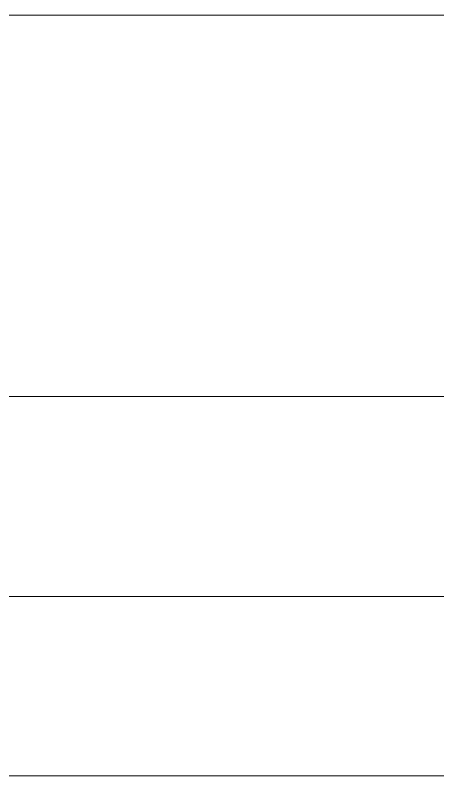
# Model space of a CAD drawing. Header units: millimetres. Extents: x 97 to 214665, y -4577 to 61202.
# Drawn here: x 183000.3 to 183044.7, y 22425 to 22504.8 of the extents above; entities that cross this region are included whole.
import ezdxf

# ---------------------------------------------------------------- set-up
doc = ezdxf.new("R2010")
doc.units = ezdxf.units.MM
for name, color, linetype, lineweight in [('A-GLAZ-____-MCUT', 151, 'Continuous', 9), ('A-GLAZ-____-OTLN', 151, 'Continuous', 9), ('A-GLAZ-CURT-OTLN', 52, 'Continuous', 9), ('A-GLAZ-CWMG-OTLN', 51, 'Continuous', 9)]:
    doc.layers.add(name, color=color, linetype=linetype, lineweight=lineweight)

# ---------------------------------------------------------------- blocks, each defined once
blk = doc.blocks.new('PNS_Панель прямоугольная2 - Нр_Стекло - 40мм-39387832-О_АИ_ПП_4_200_Целиком')
at = {"layer": 'A-GLAZ-____-OTLN', "lineweight": 5}
h = blk.add_hatch(dxfattribs=at)
h.set_pattern_fill('FP_118', color=256, style=0, pattern_type=2)
h.set_pattern_definition([(45, (-126052.48, -22364.8), (-282.8427, 282.8427), [200, -600]), (45, (-126252.48, -22464.8), (-282.8427, 282.8427), [600, -200]), (45, (-125852.48, -22564.8), (-282.8427, 282.8427), [200, -600])])
h.paths.add_polyline_path([(456.466, 0), (462.5, 0), (462.5, 21), (452.5, 21), (452.5, 40), (-452.5, 40), (-452.5, 21), (-462.5, 21), (-462.5, 0), (452.5, 0)])
at = {"layer": 'A-GLAZ-____-MCUT', "color": 10, "lineweight": 5}
for p, q in [((-452.5, 40), (452.5, 40)), ((462.5, 0), (-462.5, 0))]:
    blk.add_line(p, q, dxfattribs=at)
at = {"layer": 'A-GLAZ-____-OTLN', "color": 10, "lineweight": 5}
blk.add_line((-462.5, 0), (462.5, 0), dxfattribs=at)
blk = doc.blocks.new('Прямоугольный импост - Рядовой 50х200-39387823-О_АИ_ПП_4_200_Целиком')
at = {"layer": 'A-GLAZ-CWMG-OTLN', "color": 10, "lineweight": 5}
for p, q in [((126404.978, 22443.8), (125499.978, 22443.8)), ((126404.978, 22425), (125499.978, 22425))]:
    blk.add_line(p, q, dxfattribs=at)
blk = doc.blocks.new('0083_СОШ675_АР_R22_rvt-1-О_АИ_ПП_4_200_Целиком')
at = {"layer": 'A-GLAZ-CURT-OTLN', "color": 90, "lineweight": 9}
blk.add_blockref('PNS_Панель прямоугольная2 - Нр_Стекло - 40мм-39387832-О_АИ_ПП_4_200_Целиком', (125952.478, 22464.8), dxfattribs=at)
at = {"layer": 'A-GLAZ-CWMG-OTLN', "color": 90, "lineweight": 9}
blk.add_blockref('Прямоугольный импост - Рядовой 50х200-39387823-О_АИ_ПП_4_200_Целиком', (0, 0), dxfattribs=at)

msp = doc.modelspace()

# ---------------------------------------------------------------- block references
at = {"color": 250, "lineweight": 5}
msp.add_blockref('0083_СОШ675_АР_R22_rvt-1-О_АИ_ПП_4_200_Целиком', (57498.114412, 0), dxfattribs=at)

doc.saveas('drawing.dxf')
